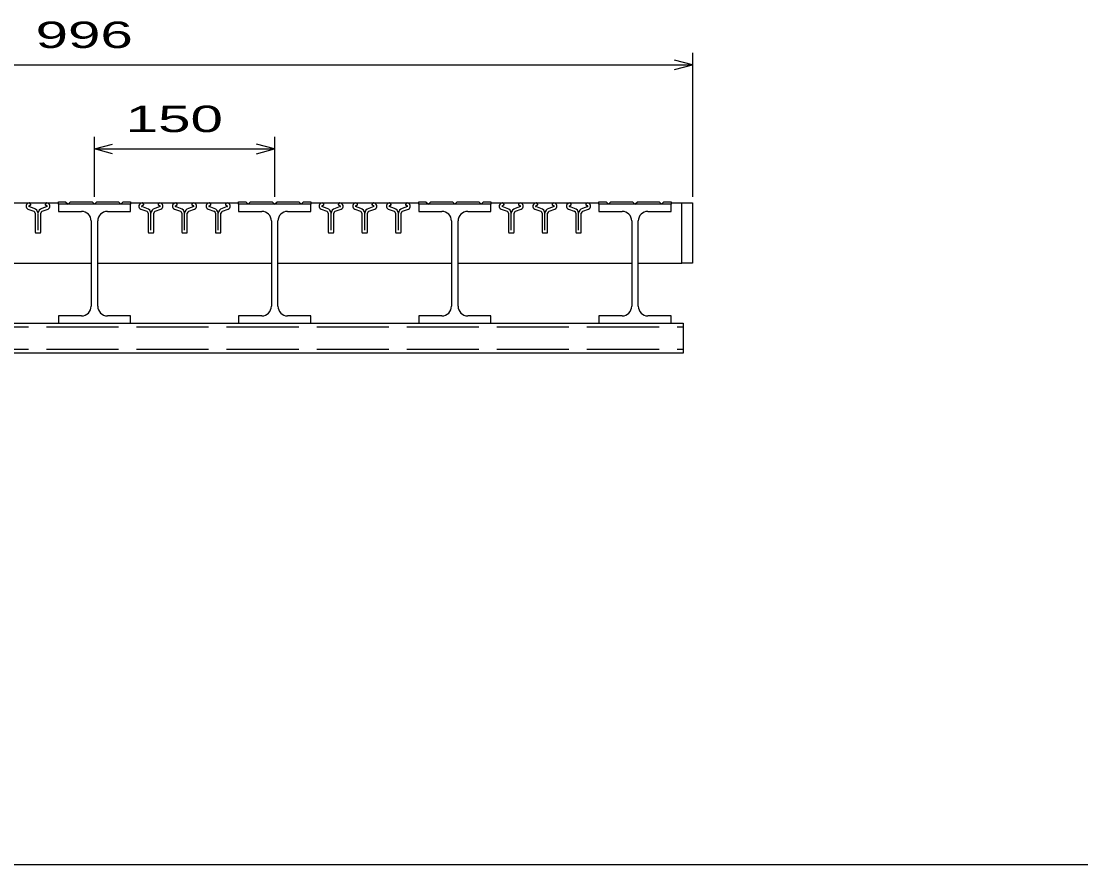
# Model space of a CAD drawing. Units: millimetres at full size, sheet at 1:10; details may follow other scales. Extents: x -1820 to 1724, y -1285 to 1059.
# Drawn here: x -989 to -107, y -1141 to -439 of the extents above; entities that cross this region are included whole.
import ezdxf
from ezdxf.enums import TextEntityAlignment as Align

# ---------------------------------------------------------------- set-up
doc = ezdxf.new("R2010")
doc.units = ezdxf.units.MM
doc.header["$LTSCALE"] = 10
doc.linetypes.add('DASHED', pattern=[7.5, 6, -1.5])
for name, color, linetype, lineweight in [('0_2', 150, 'Continuous', 25), ('16', 3, 'Continuous', 25), ('22', 4, 'Continuous', 25)]:
    doc.layers.add(name, color=color, linetype=linetype, lineweight=lineweight)
doc.styles.add('ベクトル', font='')
doc.styles.get('ベクトル').set_extended_font_data('ベクトル')

msp = doc.modelspace()

# ---------------------------------------------------------------- linework, layer by layer
at = {"layer": '0_2'}
msp.add_line((1724, -1141), (-1736, -1141), dxfattribs=at)
at = {"layer": '16'}
for p, q in [((-1048, -590), (-958, -590)), ((-958, -589), (-952, -589)), ((-958, -591), (-958, -589)), ((-958, -591), (-958, -597)), ((-898, -591), (-958, -591)), ((-952, -589), (-950, -591)), ((-950, -591), (-948, -589)), ((-948, -589), (-930, -589)), ((-930, -589), (-928, -591)), ((-928, -591), (-926, -589)), ((-926, -589), (-908, -589)), ((-908, -589), (-906, -591)), ((-906, -591), (-904, -589)), ((-904, -589), (-898, -589)), ((-898, -589), (-898, -591)), ((-898, -590), (-808, -590)), ((-898, -597), (-898, -591)), ((-808, -589), (-802, -589)), ((-808, -591), (-808, -589)), ((-808, -591), (-808, -597)), ((-748, -591), (-808, -591)), ((-802, -589), (-800, -591)), ((-800, -591), (-798, -589)), ((-798, -589), (-780, -589)), ((-780, -589), (-778, -591)), ((-778, -591), (-776, -589)), ((-776, -589), (-758, -589)), ((-758, -589), (-756, -591)), ((-756, -591), (-754, -589)), ((-754, -589), (-748, -589)), ((-748, -589), (-748, -591)), ((-748, -590), (-658, -590)), ((-748, -597), (-748, -591)), ((-658, -589), (-652, -589)), ((-658, -591), (-658, -589)), ((-658, -591), (-658, -597)), ((-598, -591), (-658, -591)), ((-652, -589), (-650, -591)), ((-650, -591), (-648, -589)), ((-648, -589), (-630, -589)), ((-630, -589), (-628, -591)), ((-628, -591), (-626, -589)), ((-626, -589), (-608, -589)), ((-608, -589), (-606, -591)), ((-606, -591), (-604, -589)), ((-604, -589), (-598, -589)), ((-598, -589), (-598, -591)), ((-598, -590), (-508, -590)), ((-598, -597), (-598, -591)), ((-508, -589), (-502, -589)), ((-508, -591), (-508, -589)), ((-508, -591), (-508, -597)), ((-448, -591), (-508, -591)), ((-502, -589), (-500, -591)), ((-500, -591), (-498, -589)), ((-498, -589), (-480, -589)), ((-480, -589), (-478, -591)), ((-478, -591), (-476, -589)), ((-476, -589), (-458, -589)), ((-458, -589), (-456, -591)), ((-456, -591), (-454, -589)), ((-454, -589), (-448, -589)), ((-448, -589), (-448, -591)), ((-448, -590), (-439, -590)), ((-448, -597), (-448, -591)), ((-439, -640), (-439, -590)), ((-439, -590), (-430, -590)), ((-430, -590), (-430, -640)), ((-983.38, -595.18), (-978.51, -596.89)), ((-978.3, -594.53), (-982.62, -593.01)), ((-982.46, -592.31), (-981.02, -591.61)), ((-981.02, -591.61), (-981.02, -591.38)), ((-977.31, -598.59), (-977.31, -614.31)), ((-975, -612.71), (-975, -598.64)), ((-972.71, -614.31), (-972.71, -598.59)), ((-967.4, -593.01), (-971.72, -594.53)), ((-971.51, -596.89), (-966.64, -595.18)), ((-969, -591.38), (-969, -591.61)), ((-969, -591.61), (-967.56, -592.31)), ((-958, -597), (-938.75, -597)), ((-917.25, -597), (-898, -597)), ((-889.38, -595.18), (-884.51, -596.89)), ((-884.3, -594.53), (-888.62, -593.01)), ((-888.46, -592.31), (-887.02, -591.61)), ((-887.02, -591.61), (-887.02, -591.38)), ((-883.31, -598.59), (-883.31, -614.31)), ((-881, -612.71), (-881, -598.64)), ((-878.71, -614.31), (-878.71, -598.59)), ((-873.4, -593.01), (-877.72, -594.53)), ((-877.51, -596.89), (-872.64, -595.18)), ((-875, -591.38), (-875, -591.61)), ((-875, -591.61), (-873.56, -592.31)), ((-861.38, -595.18), (-856.51, -596.89)), ((-856.3, -594.53), (-860.62, -593.01)), ((-860.46, -592.31), (-859.02, -591.61)), ((-859.02, -591.61), (-859.02, -591.38)), ((-855.31, -598.59), (-855.31, -614.31)), ((-853, -612.71), (-853, -598.64)), ((-850.71, -614.31), (-850.71, -598.59)), ((-845.4, -593.01), (-849.72, -594.53)), ((-849.51, -596.89), (-844.64, -595.18)), ((-847, -591.38), (-847, -591.61)), ((-847, -591.61), (-845.56, -592.31)), ((-833.38, -595.18), (-828.51, -596.89)), ((-828.3, -594.53), (-832.62, -593.01)), ((-832.46, -592.31), (-831.02, -591.61)), ((-831.02, -591.61), (-831.02, -591.38)), ((-827.31, -598.59), (-827.31, -614.31)), ((-825, -612.71), (-825, -598.64)), ((-822.71, -614.31), (-822.71, -598.59)), ((-817.4, -593.01), (-821.72, -594.53)), ((-821.51, -596.89), (-816.64, -595.18)), ((-819, -591.38), (-819, -591.61)), ((-819, -591.61), (-817.56, -592.31)), ((-808, -597), (-788.75, -597)), ((-767.25, -597), (-748, -597)), ((-739.38, -595.18), (-734.51, -596.89)), ((-734.3, -594.53), (-738.62, -593.01)), ((-738.46, -592.31), (-737.02, -591.61)), ((-737.02, -591.61), (-737.02, -591.38)), ((-733.31, -598.59), (-733.31, -614.31)), ((-731, -612.71), (-731, -598.64)), ((-728.71, -614.31), (-728.71, -598.59)), ((-723.4, -593.01), (-727.72, -594.53)), ((-727.51, -596.89), (-722.64, -595.18)), ((-725, -591.38), (-725, -591.61)), ((-725, -591.61), (-723.56, -592.31)), ((-711.38, -595.18), (-706.51, -596.89)), ((-706.3, -594.53), (-710.62, -593.01)), ((-710.46, -592.31), (-709.02, -591.61)), ((-709.02, -591.61), (-709.02, -591.38)), ((-705.31, -598.59), (-705.31, -614.31)), ((-703, -612.71), (-703, -598.64)), ((-700.71, -614.31), (-700.71, -598.59)), ((-695.4, -593.01), (-699.72, -594.53)), ((-699.51, -596.89), (-694.64, -595.18)), ((-697, -591.38), (-697, -591.61)), ((-697, -591.61), (-695.56, -592.31)), ((-683.38, -595.18), (-678.51, -596.89)), ((-678.3, -594.53), (-682.62, -593.01)), ((-682.46, -592.31), (-681.02, -591.61)), ((-681.02, -591.61), (-681.02, -591.38)), ((-677.31, -598.59), (-677.31, -614.31)), ((-675, -612.71), (-675, -598.64)), ((-672.71, -614.31), (-672.71, -598.59)), ((-667.4, -593.01), (-671.72, -594.53)), ((-671.51, -596.89), (-666.64, -595.18)), ((-669, -591.38), (-669, -591.61)), ((-669, -591.61), (-667.56, -592.31)), ((-658, -597), (-638.75, -597)), ((-617.25, -597), (-598, -597)), ((-589.38, -595.18), (-584.51, -596.89)), ((-584.3, -594.53), (-588.62, -593.01)), ((-588.46, -592.31), (-587.02, -591.61)), ((-587.02, -591.61), (-587.02, -591.38)), ((-583.31, -598.59), (-583.31, -614.31)), ((-581, -612.71), (-581, -598.64)), ((-578.71, -614.31), (-578.71, -598.59)), ((-573.4, -593.01), (-577.72, -594.53)), ((-577.51, -596.89), (-572.64, -595.18)), ((-575, -591.38), (-575, -591.61)), ((-575, -591.61), (-573.56, -592.31)), ((-561.38, -595.18), (-556.51, -596.89)), ((-556.3, -594.53), (-560.62, -593.01)), ((-560.46, -592.31), (-559.02, -591.61)), ((-559.02, -591.61), (-559.02, -591.38)), ((-555.31, -598.59), (-555.31, -614.31)), ((-553, -612.71), (-553, -598.64)), ((-550.71, -614.31), (-550.71, -598.59)), ((-545.4, -593.01), (-549.72, -594.53)), ((-549.51, -596.89), (-544.64, -595.18)), ((-547, -591.38), (-547, -591.61)), ((-547, -591.61), (-545.56, -592.31)), ((-533.38, -595.18), (-528.51, -596.89)), ((-528.3, -594.53), (-532.62, -593.01)), ((-532.46, -592.31), (-531.02, -591.61)), ((-531.02, -591.61), (-531.02, -591.38)), ((-527.31, -598.59), (-527.31, -614.31)), ((-525, -612.71), (-525, -598.64)), ((-522.71, -614.31), (-522.71, -598.59)), ((-517.4, -593.01), (-521.72, -594.53)), ((-521.51, -596.89), (-516.64, -595.18)), ((-519, -591.38), (-519, -591.61)), ((-519, -591.61), (-517.56, -592.31)), ((-508, -597), (-488.75, -597)), ((-467.25, -597), (-448, -597)), ((-930.75, -605), (-930.75, -676)), ((-925.25, -676), (-925.25, -605)), ((-780.75, -605), (-780.75, -676)), ((-775.25, -676), (-775.25, -605)), ((-630.75, -605), (-630.75, -676)), ((-625.25, -676), (-625.25, -605)), ((-480.75, -605), (-480.75, -676)), ((-475.25, -676), (-475.25, -605)), ((-976.61, -615.01), (-973.41, -615.01)), ((-882.61, -615.01), (-879.41, -615.01)), ((-854.61, -615.01), (-851.41, -615.01)), ((-826.61, -615.01), (-823.41, -615.01)), ((-732.61, -615.01), (-729.41, -615.01)), ((-704.61, -615.01), (-701.41, -615.01)), ((-676.61, -615.01), (-673.41, -615.01)), ((-582.61, -615.01), (-579.41, -615.01)), ((-554.61, -615.01), (-551.41, -615.01)), ((-526.61, -615.01), (-523.41, -615.01)), ((-1075.25, -640), (-930.75, -640)), ((-925.25, -640), (-780.75, -640)), ((-775.25, -640), (-630.75, -640)), ((-625.25, -640), (-480.75, -640)), ((-475.25, -640), (-439, -640)), ((-430, -640), (-439, -640)), ((-938.75, -684), (-958, -684)), ((-958, -684), (-958, -690)), ((-898, -684), (-917.25, -684)), ((-898, -690), (-898, -684)), ((-788.75, -684), (-808, -684)), ((-808, -684), (-808, -690)), ((-748, -684), (-767.25, -684)), ((-748, -690), (-748, -684)), ((-638.75, -684), (-658, -684)), ((-658, -684), (-658, -690)), ((-598, -684), (-617.25, -684)), ((-598, -690), (-598, -684)), ((-488.75, -684), (-508, -684)), ((-508, -684), (-508, -690)), ((-448, -684), (-467.25, -684)), ((-448, -690), (-448, -684)), ((-1418, -690), (-438, -690)), ((-958, -690), (-898, -690)), ((-808, -690), (-748, -690)), ((-658, -690), (-598, -690)), ((-508, -690), (-448, -690)), ((-438, -690), (-438, -715)), ((-438, -715), (-1418, -715))]:
    msp.add_line(p, q, dxfattribs=at)
at = {"layer": '16', "linetype": 'DASHED'}
for p, q in [((-1418, -693.2), (-438, -693.2)), ((-1418, -711.8), (-438, -711.8))]:
    msp.add_line(p, q, dxfattribs=at)
at = {"layer": '16'}
for centre, radius, start, end in [((-982.31, -592.7), 2.7, 90.98, 246.68), ((-982.47, -591.45), 1.45, 2.5, 85.55), ((-967.55, -591.45), 1.45, 94.45, 177.5), ((-967.71, -592.7), 2.7, 293.32, 89.02002), ((-888.31, -592.7), 2.7, 90.98, 246.68), ((-888.47, -591.45), 1.45, 2.5, 85.55), ((-873.55, -591.45), 1.45, 94.45, 177.5), ((-873.71, -592.7), 2.7, 293.32, 89.02002), ((-860.31, -592.7), 2.7, 90.98, 246.68), ((-860.47, -591.45), 1.45, 2.5, 85.55), ((-845.55, -591.45), 1.45, 94.45, 177.5), ((-845.71, -592.7), 2.7, 293.32, 89.02002), ((-832.31, -592.7), 2.7, 90.98, 246.68), ((-832.47, -591.45), 1.45, 2.5, 85.55), ((-817.55, -591.45), 1.45, 94.45, 177.5), ((-817.71, -592.7), 2.7, 293.32, 89.02002), ((-738.31, -592.7), 2.7, 90.98, 246.68), ((-738.47, -591.45), 1.45, 2.5, 85.55), ((-723.55, -591.45), 1.45, 94.45, 177.5), ((-723.71, -592.7), 2.7, 293.32, 89.02002), ((-710.31, -592.7), 2.7, 90.98, 246.68), ((-710.47, -591.45), 1.45, 2.5, 85.55), ((-695.55, -591.45), 1.45, 94.45, 177.5), ((-695.71, -592.7), 2.7, 293.32, 89.02002), ((-682.31, -592.7), 2.7, 90.98, 246.68), ((-682.47, -591.45), 1.45, 2.5, 85.55), ((-667.55, -591.45), 1.45, 94.45, 177.5), ((-667.71, -592.7), 2.7, 293.32, 89.02002), ((-588.31, -592.7), 2.7, 90.98, 246.68), ((-588.47, -591.45), 1.45, 2.5, 85.55), ((-573.55, -591.45), 1.45, 94.45, 177.5), ((-573.71, -592.7), 2.7, 293.32, 89.02002), ((-560.31, -592.7), 2.7, 90.98, 246.68), ((-560.47, -591.45), 1.45, 2.5, 85.55), ((-545.55, -591.45), 1.45, 94.45, 177.5), ((-545.71, -592.7), 2.7, 293.32, 89.02002), ((-532.31, -592.7), 2.7, 90.98, 246.68), ((-532.47, -591.45), 1.45, 2.5, 85.55), ((-517.55, -591.45), 1.45, 94.45, 177.5), ((-517.71, -592.7), 2.7, 293.32, 89.02002), ((-982.29, -592.72), 0.44, 111.91, 222.33), ((-979.11, -598.59), 1.8, 0, 70.58), ((-979.59, -598.94), 4.6, 3.78, 73.7), ((-970.43, -598.94), 4.6, 106.3, 176.22), ((-970.91, -598.59), 1.8, 109.42, 180), ((-967.73, -592.72), 0.44, 317.67, 68.08999), ((-938.75, -605), 8, 0, 90), ((-917.25, -605), 8, 90, 180), ((-888.29, -592.72), 0.44, 111.91, 222.33), ((-885.11, -598.59), 1.8, 0, 70.58), ((-885.59, -598.94), 4.6, 3.78, 73.7), ((-876.43, -598.94), 4.6, 106.3, 176.22), ((-876.91, -598.59), 1.8, 109.42, 180), ((-873.73, -592.72), 0.44, 317.67, 68.08999), ((-860.29, -592.72), 0.44, 111.91, 222.33), ((-857.11, -598.59), 1.8, 0, 70.58), ((-857.59, -598.94), 4.6, 3.78, 73.7), ((-848.43, -598.94), 4.6, 106.3, 176.22), ((-848.91, -598.59), 1.8, 109.42, 180), ((-845.73, -592.72), 0.44, 317.67, 68.08999), ((-832.29, -592.72), 0.44, 111.91, 222.33), ((-829.11, -598.59), 1.8, 0, 70.58), ((-829.59, -598.94), 4.6, 3.78, 73.7), ((-820.43, -598.94), 4.6, 106.3, 176.22), ((-820.91, -598.59), 1.8, 109.42, 180), ((-817.73, -592.72), 0.44, 317.67, 68.08999), ((-788.75, -605), 8, 0, 90), ((-767.25, -605), 8, 90, 180), ((-738.29, -592.72), 0.44, 111.91, 222.33), ((-735.11, -598.59), 1.8, 0, 70.58), ((-735.59, -598.94), 4.6, 3.78, 73.7), ((-726.43, -598.94), 4.6, 106.3, 176.22), ((-726.91, -598.59), 1.8, 109.42, 180), ((-723.73, -592.72), 0.44, 317.67, 68.08999), ((-710.29, -592.72), 0.44, 111.91, 222.33), ((-707.11, -598.59), 1.8, 0, 70.58), ((-707.59, -598.94), 4.6, 3.78, 73.7), ((-698.43, -598.94), 4.6, 106.3, 176.22), ((-698.91, -598.59), 1.8, 109.42, 180), ((-695.73, -592.72), 0.44, 317.67, 68.08999), ((-682.29, -592.72), 0.44, 111.91, 222.33), ((-679.11, -598.59), 1.8, 0, 70.58), ((-679.59, -598.94), 4.6, 3.78, 73.7), ((-670.43, -598.94), 4.6, 106.3, 176.22), ((-670.91, -598.59), 1.8, 109.42, 180), ((-667.73, -592.72), 0.44, 317.67, 68.08999), ((-638.75, -605), 8, 0, 90), ((-617.25, -605), 8, 90, 180), ((-588.29, -592.72), 0.44, 111.91, 222.33), ((-585.11, -598.59), 1.8, 0, 70.58), ((-585.59, -598.94), 4.6, 3.78, 73.7), ((-576.43, -598.94), 4.6, 106.3, 176.22), ((-576.91, -598.59), 1.8, 109.42, 180), ((-573.73, -592.72), 0.44, 317.67, 68.08999), ((-560.29, -592.72), 0.44, 111.91, 222.33), ((-557.11, -598.59), 1.8, 0, 70.58), ((-557.59, -598.94), 4.6, 3.78, 73.7), ((-548.43, -598.94), 4.6, 106.3, 176.22), ((-548.91, -598.59), 1.8, 109.42, 180), ((-545.73, -592.72), 0.44, 317.67, 68.08999), ((-532.29, -592.72), 0.44, 111.91, 222.33), ((-529.11, -598.59), 1.8, 0, 70.58), ((-529.59, -598.94), 4.6, 3.78, 73.7), ((-520.43, -598.94), 4.6, 106.3, 176.22), ((-520.91, -598.59), 1.8, 109.42, 180), ((-517.73, -592.72), 0.44, 317.67, 68.08999), ((-488.75, -605), 8, 0, 90), ((-467.25, -605), 8, 90, 180), ((-976.61, -614.31), 0.7, 180, 270), ((-973.41, -614.31), 0.7, 270, 0), ((-882.61, -614.31), 0.7, 180, 270), ((-879.41, -614.31), 0.7, 270, 0), ((-854.61, -614.31), 0.7, 180, 270), ((-851.41, -614.31), 0.7, 270, 0), ((-826.61, -614.31), 0.7, 180, 270), ((-823.41, -614.31), 0.7, 270, 0), ((-732.61, -614.31), 0.7, 180, 270), ((-729.41, -614.31), 0.7, 270, 0), ((-704.61, -614.31), 0.7, 180, 270), ((-701.41, -614.31), 0.7, 270, 0), ((-676.61, -614.31), 0.7, 180, 270), ((-673.41, -614.31), 0.7, 270, 0), ((-582.61, -614.31), 0.7, 180, 270), ((-579.41, -614.31), 0.7, 270, 0), ((-554.61, -614.31), 0.7, 180, 270), ((-551.41, -614.31), 0.7, 270, 0), ((-526.61, -614.31), 0.7, 180, 270), ((-523.41, -614.31), 0.7, 270, 0), ((-938.75, -676), 8, 270, 0), ((-917.25, -676), 8, 180, 270), ((-788.75, -676), 8, 270, 0), ((-767.25, -676), 8, 180, 270), ((-638.75, -676), 8, 270, 0), ((-617.25, -676), 8, 180, 270), ((-488.75, -676), 8, 270, 0), ((-467.25, -676), 8, 180, 270)]:
    msp.add_arc(centre, radius, start, end, dxfattribs=at)
at = {"layer": '22'}
for p, q in [((-430, -465), (-430, -585)), ((-1426, -475), (-430, -475)), ((-430, -475), (-445, -471)), ((-445, -479), (-430, -475)), ((-928, -585), (-928, -535)), ((-778, -535), (-778, -585)), ((-928, -545), (-913, -541)), ((-913, -549), (-928, -545)), ((-928, -545), (-778, -545)), ((-778, -545), (-793, -541)), ((-793, -549), (-778, -545))]:
    msp.add_line(p, q, dxfattribs=at)

# ---------------------------------------------------------------- texts
at = {"layer": '22', "color": 2, "style": 'ベクトル', "width": 1.65}
for s, p in [(' 996 ', (-990.5, -450)), (' 150 ', (-915.5, -520))]:
    msp.add_text(s, height=21.99, dxfattribs=at).set_placement(p, align=Align.MIDDLE_LEFT)

doc.saveas('drawing.dxf')
